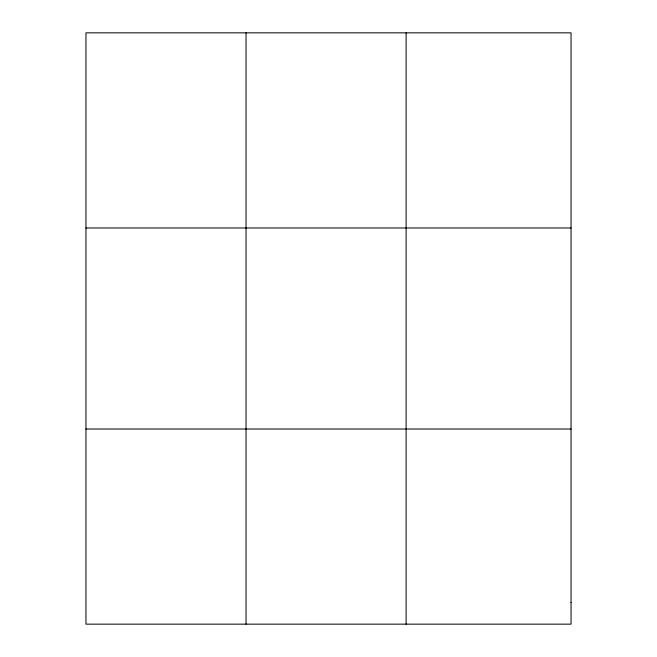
<?xml version="1.0" encoding="UTF-8"?>
<svg xmlns="http://www.w3.org/2000/svg" width="657" height="657" viewBox="0 0 657 657"><rect width="100%" height="100%" fill="white"/><g stroke="black" fill="none" stroke-linecap="round" stroke-linejoin="round"><path stroke-width="0.99" d="M246.038 32.85L246.038 624.15M406.116 32.85L406.116 624.15M85.952 227.979L571.048 227.979M85.952 429.021L571.048 429.021M571.048 602.469L571.048 624.15L85.952 624.15L85.952 32.85L571.048 32.85L571.048 602.469"/></g></svg>
